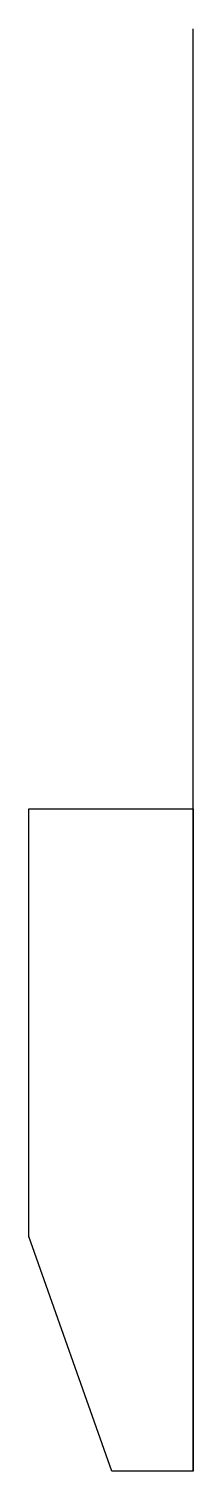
# Model space of a CAD drawing. Header units: millimetres. Extents: x 27 to 44, y -70 to 82.
import ezdxf

# ---------------------------------------------------------------- set-up
doc = ezdxf.new("R2010")
doc.units = ezdxf.units.MM
doc.layers.get('0').update_dxf_attribs({"linetype": 'CONTINUOUS'})

msp = doc.modelspace()

# ---------------------------------------------------------------- linework, layer by layer
msp.add_line((44, -70), (44, 82.4))
msp.add_lwpolyline([(35.4, -70), (26.62, -45.21), (26.62, 0), (44, 0), (44, -70)], close=True)

doc.saveas('drawing.dxf')
